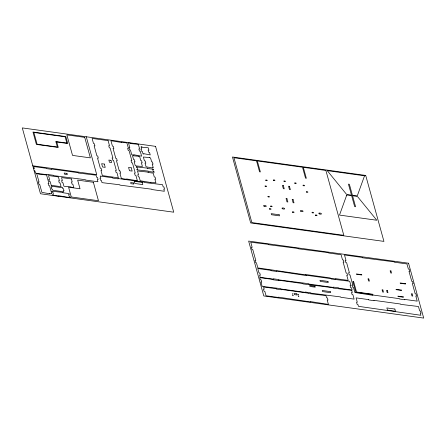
<?xml version="1.0" encoding="UTF-8"?>
<svg xmlns="http://www.w3.org/2000/svg" width="446" height="446" viewBox="0 0 446 446"><rect width="100%" height="100%" fill="white"/><g stroke="black" fill="none" stroke-linecap="round" stroke-linejoin="round"><path stroke-width="0.67" d="M292.827 294.087L292.347 293.903L292.86 294.014M292.721 295.285L293.239 295.386L292.721 295.341M298.446 294.845L297.945 294.678L298.458 294.789M298.313 296.06L298.837 296.161M298.826 296.216L298.324 296.127M119.272 170.885L120.069 170.996L120.676 173.193L119.879 173.081L121.39 178.567L126.72 179.309L126.631 178.974L137.385 180.781L135.868 175.295L135.066 175.183L134.463 172.987L135.261 173.098L132.445 162.896L131.642 162.784L131.035 160.588L131.838 160.699L129.05 150.603L128.247 150.492L127.64 148.295L128.442 148.406L126.926 142.921L121.596 142.185L121.686 142.514L110.931 140.707L112.448 146.193L113.251 146.305L113.858 148.501L113.061 148.39L115.843 158.486L116.646 158.598L117.253 160.794L116.451 160.683L119.272 170.885M32.759 165.778L96.721 174.626L86.262 136.766M33.545 168.627L34.348 168.739L33.74 166.548L46.267 168.276L46.356 168.61L51.686 169.346L51.597 169.017L78.245 172.702L78.34 173.031L96.102 175.178L96.71 177.369L97.507 177.48L98.114 179.677L97.317 179.565L97.919 181.762L85.392 180.028L85.303 179.693L53.414 175.601L53.325 175.272L47.995 174.531L48.084 174.865L35.557 173.132L34.95 170.935L34.152 170.824M51.245 185.324L61.091 186.69L60.059 182.96L59.262 182.849L58.655 180.652L59.452 180.764L58.393 176.923L48.53 175.557L49.59 179.398L48.792 179.286L49.4 181.483L50.197 181.594L51.318 185.653M346.626 195.359L339.501 215.084L376.809 220.246L357.787 196.903A1.366 0.513 12.1 0 0 356.382 196.312L352.546 195.777L355.579 206.754L354.67 206.626L351.638 195.655L347.802 195.125A1.366 0.513 12.1 0 0 346.626 195.359M364.533 175.802L357.408 195.526A1.366 0.513 12.1 0 1 356.231 195.761L352.396 195.231L349.363 184.254L348.454 184.131L351.487 195.103L347.651 194.573A1.366 0.513 12.1 0 1 346.241 193.982L327.225 170.64L364.533 175.802M56.664 141.655L55.956 141.878L67.731 143.5L65.835 136.582L32.971 132.027L36.394 144.42L58.264 147.448L56.664 141.655M66.85 143.06L55.861 141.544L57.372 147.007L37.102 144.203L33.863 132.468L65.11 136.794L66.85 143.06M155.554 146.355L22.3 127.913L40.486 193.759L173.745 212.201L155.554 146.355M365.714 175.434L232.461 156.998L250.674 222.95L383.934 241.392L365.714 175.434M130.617 143.238L128.498 142.949L129.814 147.782L129.022 147.676L129.619 149.845L130.416 149.951L131.748 154.795L133.889 155.091L133.8 154.762L141.616 156.161L140.256 151.222L139.453 151.11L138.851 148.914L139.648 149.025L138.344 144.309L130.706 143.567L130.617 143.238M256.528 160.855L233.944 157.728L251.856 222.587L343.805 235.31L325.892 170.456L303.302 167.328L306.335 178.3L305.532 178.188L302.505 167.217L257.331 160.967L260.364 171.939L259.561 171.827L256.528 160.855M84.718 137.357L66.861 134.887L72.531 155.409L90.387 157.878L84.718 137.357M108.088 140.629L92.099 138.416L93.526 143.579L94.323 143.684L94.931 145.881L94.128 145.77L96.921 155.866L97.719 155.977L98.326 158.174L97.523 158.062L100.344 168.27L101.147 168.376L101.755 170.573L100.952 170.461L102.374 175.618L118.368 177.831L116.941 172.674L116.144 172.563L115.536 170.372L116.339 170.483L113.518 160.276L112.715 160.164L112.108 157.968L112.91 158.079L110.123 147.983L109.32 147.871L108.718 145.68L109.515 145.792L108.094 140.629M141.861 146.89L141.064 146.779L141.728 149.193L140.93 149.081L141.533 151.278L142.335 151.384L143.032 153.909L143.829 154.021L143.74 153.692L150.23 154.907L149.533 152.381L148.73 152.27L148.122 150.079L148.925 150.185L148.256 147.771L141.951 147.219L141.861 146.89M149.683 157.577L143.378 157.02L144.437 160.861L145.24 160.973L145.842 163.164L145.045 163.052L146.076 166.787L152.565 168.003L152.471 167.668L153.273 167.78L152.242 164.05L153.039 164.161L152.432 161.965L151.634 161.853L150.575 158.012L149.683 157.577M138.817 156.284L132.512 155.726L133.571 159.568L134.374 159.679L134.976 161.87L134.179 161.764L135.21 165.494L136.364 165.968L142.408 166.486L141.376 162.757L142.174 162.868L141.566 160.671L140.769 160.566L139.709 156.724L138.817 156.284M110.976 160.359L108.846 160.064L109.448 162.244L111.578 162.539L110.976 160.359M283.316 185.491L282.407 185.363L283.333 188.703L284.236 188.825L283.316 185.491M289.443 186.339L288.54 186.211L289.46 189.55L290.368 189.673L289.443 186.339M147.475 168.142L136.108 166.882L136.994 167.322L137.602 169.519L136.805 169.408L136.922 169.848L148.295 171.102L148.384 171.431L154.249 172.245L154.126 171.805L153.329 171.693L152.722 169.497L153.519 169.608L153.43 169.279L147.565 168.471L147.475 168.142M104.314 164.067L101.649 163.699L102.558 166.994L105.223 167.361L104.314 164.067M131.23 167.791L128.565 167.423L129.474 170.718L132.139 171.086L131.23 167.791M148.066 172.128L137.496 170.98L138.555 174.821L137.758 174.709L138.36 176.906L139.163 177.017L140.195 180.747L150.943 182.553L150.854 182.224L155.916 182.921L154.885 179.192L155.687 179.303L155.08 177.107L154.277 176.995L153.218 173.16L148.156 172.457L148.066 172.128M286.951 198.66L286.048 198.531L286.968 201.871L287.876 201.993L286.951 198.66M293.083 199.507L292.175 199.384L293.1 202.718L294.003 202.846L293.083 199.507M112.715 177.792L100.194 176.059L100.796 178.249L99.999 178.138L100.606 180.335L101.404 180.446L102.011 182.643L119.773 184.783L119.868 185.112L151.757 189.21L151.846 189.539L164.373 191.273L163.766 189.076L164.568 189.188L163.961 186.991L163.164 186.88L162.556 184.689L144.788 182.548L144.699 182.213L118.045 178.528L118.14 178.857L112.81 178.121L112.715 177.792M142.185 182.392L134.174 181.288L134.781 183.479L142.792 184.588L142.185 182.392M66.978 173.427L64.179 173.037L64.497 174.191L67.296 174.581L66.978 173.427M133.426 182.938L130.628 182.548L130.946 183.702L133.744 184.092L133.426 182.938M38.847 173.901L36.711 173.605L39.047 182.057L38.25 181.946L38.858 184.142L39.649 184.248L41.891 192.371L49.45 193.731L49.361 193.402L51.758 193.737L49.517 185.614L48.714 185.503L48.107 183.312L48.909 183.417L46.574 174.971L38.936 174.23L38.847 173.901M71.393 178.93L61.537 177.569L62.384 180.641L61.581 180.53L62.189 182.726L62.986 182.838L63.929 186.238L71.031 186.902L71.126 187.231L73.791 187.604L72.849 184.198L72.051 184.092L71.444 181.896L72.246 182.007L71.393 178.93M93.37 182.291L77.649 180.112L80.04 188.786L68.584 187.197L71.276 196.965L98.466 200.728L93.37 182.291M279.174 214.755L271.174 213.651L271.475 214.743L279.475 215.853L279.174 214.755M62.401 187.716L51.742 186.238L51.953 187.008L51.151 186.896L51.758 189.093L52.556 189.204L52.862 190.303L63.522 191.774L63.221 190.676L64.018 190.788L63.41 188.591L62.613 188.485L62.401 187.716M62.936 192.432L51.831 191.211L52.076 192.092L52.873 192.204L53.481 194.395L52.678 194.283L52.951 195.276L58.816 196.084L58.727 195.755L70.278 197.673L70.005 196.68L69.202 196.575L68.6 194.378L69.398 194.489L69.152 193.609L63.025 192.761L62.936 192.432M408.542 263.212L248.639 241.085L263.792 295.954L423.7 318.087L408.542 263.212M268.509 244.363L250.747 242.223L252.168 247.379L251.371 247.268L251.979 249.465L252.776 249.576L255.809 260.548L255.006 260.442L255.614 262.633L256.417 262.744L257.838 267.901L305.633 274.831L305.543 274.502L330.33 277.936L330.419 278.265L335.749 279.001L335.66 278.672L348.187 280.406L346.759 275.249L347.562 275.355L346.955 273.164L346.157 273.052L343.125 262.075L343.922 262.187L343.32 259.996L342.517 259.884L341.095 254.727L328.568 252.994L328.473 252.665L298.452 248.823L298.357 248.494L268.603 244.692L268.509 244.363M362.353 257.454L344.496 254.984L346.012 260.47L345.215 260.364L345.817 262.555L346.62 262.666L349.408 272.762L348.61 272.651L349.212 274.848L350.015 274.959L352.836 285.161L352.033 285.055L352.641 287.246L353.438 287.358L354.865 292.515L372.811 295.319L372.717 294.984L399.371 298.675L399.46 299.004L404.79 299.74L404.7 299.411L417.227 301.145L415.8 295.988L416.603 296.099L415.995 293.903L415.198 293.791L412.377 283.589L413.174 283.701L412.572 281.504L411.769 281.393L408.982 271.296L409.779 271.408L409.177 269.211L408.374 269.1L406.953 263.943L394.426 262.209L394.336 261.88L362.442 257.782L362.353 257.454M390.93 270.912L390.133 270.8L390.741 272.997L391.538 273.103L390.93 270.912M361.728 274.68L356.399 273.939L356.488 274.268L361.817 275.009L361.728 274.68M405.486 283.689L400.157 282.954L400.246 283.282L405.576 284.018L405.486 283.689M368.797 278.928L367.995 278.817L368.602 281.013L369.405 281.125L368.797 278.928M353.667 281.688L352.87 281.582L355.808 292.225L372.895 294.589L372.806 294.26L356.516 292.007L353.667 281.688M271.084 270.371L257.755 268.525L258.97 272.913L259.767 273.024L260.375 275.221L259.578 275.11L260.185 277.306L273.51 279.151L273.415 278.817L278.744 279.558L278.839 279.887L308.599 283.689L308.688 284.018L333.474 287.447L333.379 287.118L338.715 287.854L338.804 288.183L352.128 290.028L351.52 287.832L350.723 287.72L350.116 285.529L350.918 285.641L349.703 281.248L331.138 278.995L331.049 278.666L306.263 275.238L306.352 275.567L276.414 271.107L276.503 271.436L271.174 270.7L271.084 270.371M401.355 290.084L396.026 289.348L396.115 289.677L401.445 290.413L401.355 290.084M327.961 281.409L319.966 280.3L320.267 281.398L328.267 282.502L327.961 281.409M387.362 290.469L386.565 290.357L387.173 292.554L387.97 292.665L387.362 290.469M412.149 293.897L411.351 293.791L411.953 295.982L412.756 296.094L412.149 293.897M382.863 289.95L382.066 289.844L382.668 292.035L383.471 292.147L382.863 289.95M403.234 296.885L397.904 296.15L397.994 296.478L403.323 297.214L403.234 296.885M273.075 279.458L259.745 277.613L260.353 279.809L261.155 279.921L261.757 282.117L260.96 282.006L262.17 286.393L280.735 288.646L280.829 288.975L305.348 292.37L305.254 292.041L310.589 292.777L310.678 293.106L340.699 296.941L340.794 297.276L354.118 299.115L352.909 294.728L352.106 294.616L351.498 292.42L352.301 292.531L351.693 290.34L333.129 288.088L333.039 287.754L303.012 283.918L302.923 283.589L278.404 280.194L278.494 280.528L273.164 279.787L273.075 279.458M314.954 286.31L309.652 285.574L309.892 286.455L315.194 287.185L314.954 286.31M330.257 291.595L322.257 290.485L322.558 291.584L330.558 292.693L330.257 291.595M368.625 299.606L356.098 297.872L357.313 302.265L356.51 302.154L357.118 304.345L357.915 304.456L358.433 306.324L420.885 315.283L420.283 313.086L421.08 313.198L420.472 311.001L419.675 310.895L418.459 306.502L400.698 304.362L400.608 304.033L373.954 300.342L374.043 300.671L368.714 299.935L368.625 299.606M276.146 288.713L263.619 286.979L264.227 289.17L263.424 289.064L264.032 291.255L264.835 291.366L266.045 295.759L278.572 297.493L278.482 297.159L310.55 301.914L310.461 301.585L328.407 304.389L327.197 299.996L327.994 300.108L327.392 297.911L326.589 297.8L325.981 295.609L308.219 293.468L308.125 293.139L281.476 289.448L281.565 289.777L276.236 289.041L276.146 288.713M296.858 293.858L294.059 293.474L294.377 294.622L297.175 295.012L296.858 293.858M394.866 309.045L386.855 307.935L387.462 310.132L395.474 311.241L394.866 309.045M315.617 215.474A0.886 0.334 12.1 0 0 317.034 215.524A0.886 0.334 12.1 0 0 315.868 214.933A0.886 0.334 12.1 0 0 315.617 215.474M292.632 212.29A0.886 0.334 12.1 0 0 294.048 212.341A0.886 0.334 12.1 0 0 292.877 211.755A0.886 0.334 12.1 0 0 292.632 212.29M269.646 209.113A0.886 0.334 12.1 0 0 271.056 209.163A0.886 0.334 12.1 0 0 269.891 208.572A0.886 0.334 12.1 0 0 269.646 209.113M264.099 206.219A1.366 0.513 12.1 0 0 266.279 206.297A1.366 0.513 12.1 0 0 264.484 205.394A1.366 0.513 12.1 0 0 264.099 206.219M282.491 208.761A1.366 0.513 12.1 0 0 284.665 208.845A1.366 0.513 12.1 0 0 282.875 207.936A1.366 0.513 12.1 0 0 282.491 208.761M300.883 211.309A1.366 0.513 12.1 0 0 303.057 211.387A1.366 0.513 12.1 0 0 301.262 210.484A1.366 0.513 12.1 0 0 300.883 211.309M319.269 213.851A1.366 0.513 12.1 0 0 321.443 213.929A1.366 0.513 12.1 0 0 319.654 213.026A1.366 0.513 12.1 0 0 319.269 213.851M312.284 212.748A0.82 0.307 12.1 0 0 313.588 212.798A0.82 0.307 12.1 0 0 312.518 212.251A0.82 0.307 12.1 0 0 312.284 212.748M270.839 206.492A0.82 0.307 12.1 0 0 272.132 206.526A0.82 0.307 12.1 0 0 271.04 205.991A0.82 0.307 12.1 0 0 270.839 206.492M268.163 196.831A0.82 0.307 12.1 0 0 269.462 196.87A0.82 0.307 12.1 0 0 268.375 196.329A0.82 0.307 12.1 0 0 268.163 196.831M306.619 192.137A0.82 0.307 12.1 0 0 307.896 192.148A0.82 0.307 12.1 0 0 306.776 191.624A0.82 0.307 12.1 0 0 306.619 192.137M265.331 186.428A0.82 0.307 12.1 0 0 266.591 186.422A0.82 0.307 12.1 0 0 265.442 185.904A0.82 0.307 12.1 0 0 265.331 186.428M265.978 180.496A0.82 0.307 12.1 0 0 267.26 180.513A0.82 0.307 12.1 0 0 266.139 179.983A0.82 0.307 12.1 0 0 265.978 180.496M273.621 180.385A0.82 0.307 12.1 0 0 274.914 180.418A0.82 0.307 12.1 0 0 273.822 179.883A0.82 0.307 12.1 0 0 273.621 180.385M284.169 181.427A0.82 0.307 12.1 0 0 285.457 181.45A0.82 0.307 12.1 0 0 284.353 180.92A0.82 0.307 12.1 0 0 284.169 181.427M294.94 183.334A0.82 0.307 12.1 0 0 296.239 183.373A0.82 0.307 12.1 0 0 295.146 182.832A0.82 0.307 12.1 0 0 294.94 183.334M303.258 185.642A0.82 0.307 12.1 0 0 304.562 185.692A0.82 0.307 12.1 0 0 303.492 185.146A0.82 0.307 12.1 0 0 303.258 185.642"/></g></svg>
